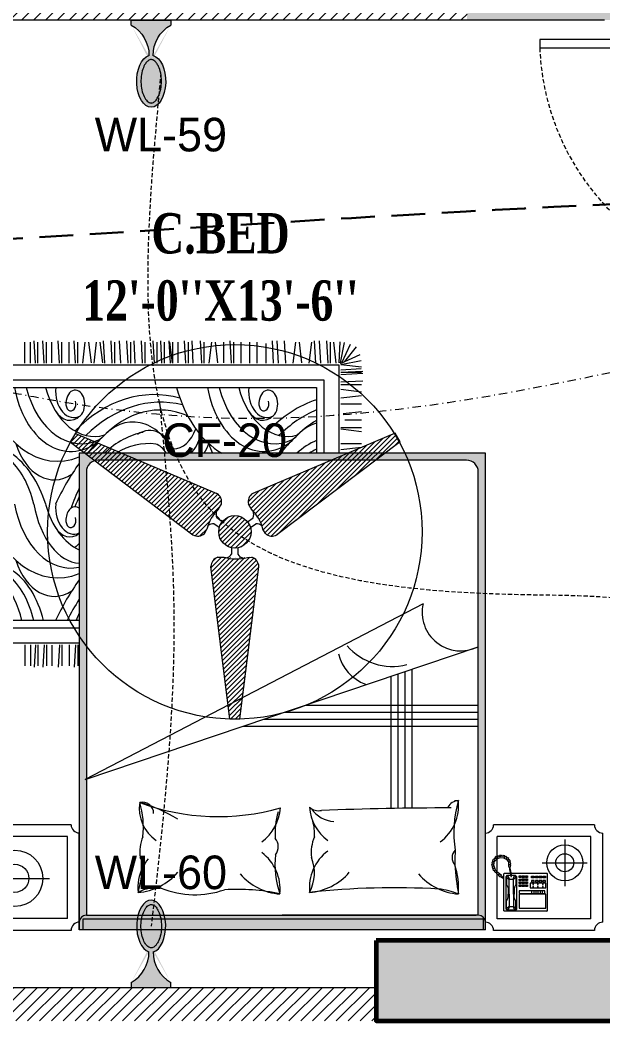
# Model space of a CAD drawing. Header units: inches. Extents: x 109699 to 44449955, y -10987 to 15824140.
# Drawn here: x 196104 to 196190.8, y -3669.4 to -3520.4 of the extents above; entities that cross this region are included whole.
import ezdxf

# ---------------------------------------------------------------- set-up
doc = ezdxf.new("R2010")
doc.units = ezdxf.units.IN
doc.header["$LTSCALE"] = 5
doc.header["$MEASUREMENT"] = 0
for name, pattern in [('DASHDOT', [1, 0.5, -0.25, 0, -0.25]), ('DASHED2', [0.375, 0.25, -0.125]), ('HIDDEN', [0.375, 0.25, -0.125])]:
    doc.linetypes.add(name, pattern=pattern)
doc.layers.get('0').update_dxf_attribs({"color": 123})
for name, color, linetype, lineweight in [('@NORMAL', 7, 'Continuous', 5), ('AC In', 244, 'DASHED2', 30), ('cloumn', 253, 'Continuous', 60), ('door', 8, 'Continuous', 9), ('E-CF-Ceiling-Fan', 30, 'Continuous', 13), ('E-Con-Point', 5, 'DASHED2', 13), ('E-WL-Wall-Light', 232, 'Continuous', 15), ('ha', 252, 'Continuous', 5), ('SB', 1, 'DASHDOT', 20), ('WALL-1', 8, 'Continuous', 9)]:
    doc.layers.add(name, color=color, linetype=linetype, lineweight=lineweight)
doc.layers.add('FURNITUR', color=7, linetype='Continuous', lineweight=5, true_color=0xe8e8e8)
doc.layers.add('T', color=8, linetype='Continuous')
doc.styles.get("Standard").update_dxf_attribs({"font": 'times.ttf'})
doc.styles.add('style2', font='ARIALN.TTF', dxfattribs={"width": 0.75, "height": 3})

# ---------------------------------------------------------------- blocks, each defined once
blk = doc.blocks.new('Door-40')
at = {"layer": 'door', "ltscale": 0.5}
for p, q in [((0, 40), (5, 40)), ((0, 40), (0, 37.75)), ((5, 40), (5, 38.25)), ((0, 37.75), (3.75, 37.75)), ((3.75, 38.25), (3.75, 37.75)), ((3.75, 38.25), (5, 38.25)), ((0, 0), (0, 2.25)), ((0, 2.25), (3.75, 2.25)), ((3.75, 1.75), (3.75, 2.25)), ((3.75, 1.75), (5, 1.75)), ((4.01, 1.76), (4.01, 1.75)), ((5.01, 1.76), (4.01, 1.76)), ((5, 1.75), (5.01, 1.75)), ((5, 0), (5, 1.75)), ((5.14, 2.91), (5.15, 2.91)), ((5.14, 1.89), (5.14, 2.91)), ((5.15, 1.9), (5.15, 1.88)), ((0, 0), (5, 0)), ((0, 0), (5, 0))]:
    blk.add_line(p, q, dxfattribs=at)
blk.add_lwpolyline([(41.62, 3.15), (5.15, 3.15), (5.15, 1.9), (41.62, 1.9)], close=True, dxfattribs=at)
blk.add_circle((5.14, 1.76), 0.125, dxfattribs=at)
at = {"layer": 'door', "linetype": 'HIDDEN', "ltscale": 0.5}
blk.add_arc((5.16, 1.76), 36.5, 2.1827, 90.2452, dxfattribs=at)
blk = doc.blocks.new('coloumn-01')
at = {"layer": 'ha'}
h = blk.add_hatch(dxfattribs=at)
h.set_pattern_fill('AR-CONC', color=256, scale=0.5)
h.set_pattern_definition([(50, (0, 0), (3.586300913, -0.313760675), [0.375, -4.125]), (355, (0, 0), (-0.693756668, 3.7609606685), [0.3, -3.3]), (100.45144446, (0.299, -0.026), (2.8925442336, 3.447199955), [0.31870096, -3.50571056]), (46.1842, (0, 1), (5.336206653, -0.827596404), [0.5625, -6.1875]), (96.6356355, (0.4447, 0.931), (4.673309728, 4.870593004), [0.47805171, -5.2585688]), (351.184164, (0, 1), (4.673309725, 4.870593001), [0.45, -4.950000005]), (21, (0.5, 0.75), (2.9845352606, -2.0130944533), [0.375, -4.125]), (326, (0.5, 0.75), (1.2165766596, 3.625750225), [0.3, -3.3]), (71.45144474, (0.7487, 0.5822), (4.2011118836, 1.612655764), [0.31870095, -3.50571056]), (37.5, (0, 0), (0.0607992766, 1.66446926916), [0, -3.26, 0, -3.35, 0, -3.3125]), (7.5, (0, 0), (1.3153476872, 1.9720585594), [0, -1.91, 0, -3.185, 0, -1.2625]), (327.5, (-1.115, 0), (2.66911218086, -0.1127743587), [0, -1.25, 0, -3.9, 0, -5.175]), (317.5, (-1.615, 0), (2.9159308467, 0.5005249117), [0, -1.625, 0, -2.59, 0, -3.675])])
h.paths.add_polyline_path([(32128.45, -2546319.05), (32092.45, -2546319.05), (32092.45, -2546331.05), (32128.45, -2546331.05)])
h.paths.add_polyline_path([(32128.45, -2546617.13), (32098.45, -2546617.13), (32098.45, -2546629.13), (32128.45, -2546629.13)])
h.paths.add_polyline_path([(31978.52, -2546605.13), (31966.52, -2546605.13), (31966.52, -2546635.13), (31978.52, -2546635.13)])
h.paths.add_polyline_path([(31821.2, -2546605.13), (31809.2, -2546605.13), (31809.2, -2546635.13), (31821.2, -2546635.13)])
h.paths.add_polyline_path([(31689.2, -2546611.13), (31677.2, -2546611.13), (31677.2, -2546635.13), (31689.2, -2546635.13)])
h.paths.add_polyline_path([(31417.2, -2546611.13), (31405.2, -2546611.13), (31405.2, -2546635.13), (31417.2, -2546635.13)])
h.paths.add_polyline_path([(31435.2, -2546415.35), (31405.2, -2546415.35), (31405.2, -2546427.35), (31435.2, -2546427.35)])
h.paths.add_polyline_path([(31633.75, -2546415.35), (31603.75, -2546415.35), (31603.75, -2546427.35), (31633.75, -2546427.35)])
h.paths.add_polyline_path([(31821.2, -2546319.05), (31809.2, -2546319.05), (31809.2, -2546349.05), (31821.2, -2546349.05)])
h.paths.add_polyline_path([(31996.52, -2546319.05), (31966.52, -2546319.05), (31966.52, -2546331.05), (31996.52, -2546331.05)])
h.paths.add_polyline_path([(31581.75, -2546291.05), (31541.75, -2546291.05), (31541.75, -2546301.05), (31581.75, -2546301.05)])
h.paths.add_polyline_path([(31485.75, -2546261.05), (31475.75, -2546261.05), (31475.75, -2546301.05), (31485.75, -2546301.05)])
h.paths.add_polyline_path([(31581.75, -2546206.05), (31521.75, -2546206.05), (31521.75, -2546216.05), (31581.75, -2546216.05)])
h.paths.add_polyline_path([(31435.2, -2546206.05), (31405.2, -2546206.05), (31405.2, -2546218.05), (31435.2, -2546218.05)])
h.paths.add_polyline_path([(31435.2, -2546094.05), (31405.2, -2546094.05), (31405.2, -2546106.05), (31435.2, -2546106.05)])
h.paths.add_polyline_path([(31583.75, -2546094.05), (31547.75, -2546094.05), (31547.75, -2546106.05), (31583.75, -2546106.05)])
h.paths.add_polyline_path([(31775.41, -2546094.05), (31763.41, -2546094.05), (31763.41, -2546124.05), (31775.41, -2546124.05)])
h.paths.add_polyline_path([(32059.8, -2546094.05), (32047.8, -2546094.05), (32047.8, -2546124.05), (32059.8, -2546124.05)])
h.paths.add_polyline_path([(32058.07, -2545913.63), (32028.07, -2545913.63), (32028.07, -2545925.63), (32058.07, -2545925.63)])
h.paths.add_polyline_path([(32048.07, -2545722.71), (32036.07, -2545722.71), (32036.07, -2545746.71), (32048.07, -2545746.71)])
h.paths.add_polyline_path([(31799.41, -2545913.63), (31763.41, -2545913.63), (31763.41, -2545925.63), (31799.41, -2545925.63)])
h.paths.add_polyline_path([(31591.54, -2545945.05), (31561.31, -2545945.05), (31561.31, -2545957.05), (31591.54, -2545957.05)])
h.paths.add_polyline_path([(31435.2, -2545945.05), (31405.2, -2545945.05), (31405.2, -2545957.05), (31435.2, -2545957.05)])
h.paths.add_polyline_path([(31429.2, -2545715.38), (31405.2, -2545715.38), (31405.2, -2545727.38), (31429.2, -2545727.38)])
h.paths.add_polyline_path([(31605.54, -2545715.38), (31581.54, -2545715.38), (31581.54, -2545727.38), (31605.54, -2545727.38)])
h.paths.add_polyline_path([(31775.41, -2545711.61), (31763.41, -2545711.61), (31763.41, -2545735.61), (31775.41, -2545735.61)])
at = {"layer": 'cloumn', "elevation": -16.69}
blk.add_lwpolyline([(31547.75, -2546094.05), (31547.75, -2546106.05), (31583.75, -2546106.05), (31583.75, -2546094.05)], close=True, dxfattribs=at)
blk = doc.blocks.new('vfdcx')
at = {"layer": 'FURNITUR', "lineweight": 0}
for points in [[(104135, -19120.3), (104970, -19120.3, 0.414214), (105000, -19090.3), (105000, -19090.3), (105000, -19058.5), (104983.9, -19058.5), (104983.9, -19105.3), (103280, -19105.3), (103280, -19058.5), (103270, -19058.5), (103270, -19090.3, 0.414215), (103300, -19120.3), (103300, -19120.3)], [(103280, -19058.5), (103280, -19105.3), (104983.9, -19105.3), (104983.9, -19058.5)]]:
    blk.add_hatch(color=256, dxfattribs=at).paths.add_polyline_path(points)
at = {"layer": 'FURNITUR'}
blk.add_hatch(color=256, dxfattribs=at).paths.add_polyline_path([(103350, -21058.5, -0.414214), (103300, -21008.5), (103300, -19120.3, -0.414214), (103270, -19090.3), (103270, -19470.3), (103270, -21088.5), (105000, -21088.5), (105000, -19470.9, 0.000054), (105000, -19470.9), (105000, -19090.9, -0.407651), (104970, -19120.3), (104970, -19700.2), (104974.8, -19698.6), (104970, -19701.1), (104970, -21008.5, -0.414214), (104920, -21058.5)])
for p, q in [((102805, -19055.3), (103235, -19055.3)), ((103270, -19058.5), (103270, -21088.5)), ((103280, -19105.3), (103280, -19058.5)), ((104983.9, -19058.5), (105000, -19058.5)), ((104983.9, -19058.5), (104983.9, -19105.3)), ((105000, -19058.5), (105000, -19090.3)), ((105000, -21088.5), (105000, -19058.5)), ((105035, -19055.9), (105465, -19055.9)), ((102770, -19090.3), (102770, -19470.3)), ((103270, -19090.3), (103270, -19470.3)), ((105000, -19090.9), (105000, -19470.9)), ((102820, -19105.3), (103220, -19105.3)), ((102820, -19105.3), (102820, -19455.3)), ((103007.7, -19137.3), (103005.4, -19139.6)), ((103005.4, -19139.6), (103005.4, -19297.3)), ((103007.7, -19137.3), (103188.3, -19137.3)), ((103136.9, -19146.5), (103141.5, -19140.8)), ((103141.5, -19144.2), (103140.3, -19148.8)), ((103141.5, -19140.8), (103175.8, -19140.8)), ((103146, -19141.9), (103141.5, -19144.2)), ((103146, -19141.9), (103173.5, -19141.9)), ((103151.8, -19156.8), (103146, -19141.9)), ((103167.8, -19156.8), (103173.5, -19141.9)), ((103173.5, -19141.9), (103178, -19144.2)), ((103175.8, -19140.8), (103181.5, -19146.5)), ((103178, -19144.2), (103179.2, -19148.8)), ((103188.3, -19137.3), (103190.6, -19139.6)), ((103190.6, -19139.6), (103190.6, -19297.3)), ((103220, -19105.3), (103220, -19455.3)), ((103300, -19120.3), (103300, -21008.5)), ((104970, -19120.3), (104135, -19120.3)), ((104970, -21008.5), (104970, -19120.3)), ((105050, -19105.9), (105450, -19105.9)), ((105050, -19105.9), (105050, -19455.9)), ((103012.3, -19149.9), (103012.3, -19210.5)), ((103126.6, -19149.9), (103012.3, -19149.9)), ((103126.6, -19210.5), (103126.6, -19149.9)), ((103136.9, -19284.8), (103136.9, -19146.5)), ((103140.3, -19148.8), (103140.3, -19179.6)), ((103140.3, -19148.8), (103150.6, -19159)), ((103140.3, -19179.6), (103142.6, -19185.3)), ((103142.6, -19185.3), (103146, -19191)), ((103150.6, -19159), (103151.8, -19156.8)), ((103150.6, -19210.5), (103150.6, -19159)), ((103167.8, -19156.8), (103151.8, -19156.8)), ((103168.9, -19159), (103167.8, -19156.8)), ((103179.2, -19148.8), (103168.9, -19159)), ((103168.9, -19210.5), (103168.9, -19159)), ((103176.9, -19185.3), (103173.5, -19191)), ((103179.2, -19179.6), (103176.9, -19185.3)), ((103179.2, -19148.8), (103179.2, -19179.6)), ((103181.5, -19146.5), (103181.5, -19283.6)), ((103012.3, -19210.5), (103126.6, -19210.5)), ((103016.9, -19212.8), (103016.9, -19224.2)), ((103126.6, -19212.8), (103016.9, -19212.8)), ((103016.9, -19224.2), (103126.6, -19224.2)), ((103026, -19212.8), (103026, -19224.2)), ((103035.2, -19212.8), (103035.2, -19224.2)), ((103044.3, -19212.8), (103044.3, -19224.2)), ((103053.5, -19212.8), (103053.5, -19224.2)), ((103062.6, -19212.8), (103062.6, -19224.2)), ((103071.7, -19212.8), (103071.7, -19224.2)), ((103126.6, -19224.2), (103126.6, -19212.8)), ((103146, -19191), (103147.2, -19199.1)), ((103147.2, -19199.1), (103147.2, -19210.5)), ((103147.2, -19232.2), (103147.2, -19210.5)), ((103150.6, -19210.5), (103150.6, -19272.2)), ((103168.9, -19210.5), (103168.9, -19272.2)), ((103173.5, -19191), (103172.3, -19199.1)), ((103172.3, -19199.1), (103172.3, -19210.5)), ((103172.3, -19232.2), (103172.3, -19210.5)), ((102931.5, -19442.7), (102931.5, -19244.6)), ((103012.3, -19236.8), (103012.3, -19257.3)), ((103079.7, -19236.8), (103012.3, -19236.8)), ((103012.3, -19257.3), (103079.7, -19257.3)), ((103013.4, -19263.1), (103013.4, -19267.6)), ((103024.9, -19263.1), (103013.4, -19263.1)), ((103013.4, -19267.6), (103024.9, -19267.6)), ((103023.7, -19239.1), (103023.7, -19242.5)), ((103027.2, -19239.1), (103023.7, -19239.1)), ((103023.7, -19242.5), (103027.2, -19242.5)), ((103023.7, -19251.6), (103023.7, -19255.1)), ((103027.2, -19251.6), (103023.7, -19251.6)), ((103023.7, -19255.1), (103027.2, -19255.1)), ((103024.9, -19267.6), (103024.9, -19263.1)), ((103027.2, -19242.5), (103027.2, -19239.1)), ((103027.2, -19255.1), (103027.2, -19251.6)), ((103029.5, -19263.1), (103029.5, -19267.6)), ((103040.9, -19263.1), (103029.5, -19263.1)), ((103029.5, -19267.6), (103040.9, -19267.6)), ((103040.9, -19267.6), (103040.9, -19263.1)), ((103047.7, -19239.1), (103044.3, -19239.1)), ((103044.3, -19239.1), (103044.3, -19242.5)), ((103044.3, -19242.5), (103047.7, -19242.5)), ((103047.7, -19251.6), (103044.3, -19251.6)), ((103044.3, -19251.6), (103044.3, -19255.1)), ((103044.3, -19255.1), (103047.7, -19255.1)), ((103045.5, -19263.1), (103045.5, -19267.6)), ((103056.9, -19263.1), (103045.5, -19263.1)), ((103045.5, -19267.6), (103056.9, -19267.6)), ((103047.7, -19242.5), (103047.7, -19239.1)), ((103047.7, -19255.1), (103047.7, -19251.6)), ((103056.9, -19267.6), (103056.9, -19263.1)), ((103072.9, -19263.1), (103061.5, -19263.1)), ((103061.5, -19263.1), (103061.5, -19267.6)), ((103061.5, -19267.6), (103072.9, -19267.6)), ((103068.3, -19239.1), (103064.9, -19239.1)), ((103064.9, -19239.1), (103064.9, -19242.5)), ((103064.9, -19242.5), (103068.3, -19242.5)), ((103068.3, -19251.6), (103064.9, -19251.6)), ((103064.9, -19251.6), (103064.9, -19255.1)), ((103064.9, -19255.1), (103068.3, -19255.1)), ((103068.3, -19242.5), (103068.3, -19239.1)), ((103068.3, -19255.1), (103068.3, -19251.6)), ((103072.9, -19267.6), (103072.9, -19263.1)), ((103079.7, -19257.3), (103079.7, -19236.8)), ((103090, -19249.3), (103090, -19242.5)), ((103090, -19242.5), (103099.2, -19242.5)), ((103099.2, -19249.3), (103090, -19249.3)), ((103090, -19261.9), (103090, -19255.1)), ((103090, -19255.1), (103099.2, -19255.1)), ((103099.2, -19261.9), (103090, -19261.9)), ((103090, -19275.6), (103090, -19268.8)), ((103090, -19268.8), (103099.2, -19268.8)), ((103099.2, -19242.5), (103099.2, -19249.3)), ((103099.2, -19255.1), (103099.2, -19261.9)), ((103099.2, -19268.8), (103099.2, -19275.6)), ((103103.7, -19242.5), (103112.9, -19242.5)), ((103103.7, -19249.3), (103103.7, -19242.5)), ((103112.9, -19249.3), (103103.7, -19249.3)), ((103103.7, -19261.9), (103103.7, -19255.1)), ((103103.7, -19255.1), (103112.9, -19255.1)), ((103112.9, -19261.9), (103103.7, -19261.9)), ((103103.7, -19268.8), (103112.9, -19268.8)), ((103103.7, -19275.6), (103103.7, -19268.8)), ((103112.9, -19242.5), (103112.9, -19249.3)), ((103112.9, -19255.1), (103112.9, -19261.9)), ((103112.9, -19268.8), (103112.9, -19275.6)), ((103117.5, -19249.3), (103117.5, -19242.5)), ((103117.5, -19242.5), (103126.6, -19242.5)), ((103126.6, -19249.3), (103117.5, -19249.3)), ((103117.5, -19261.9), (103117.5, -19255.1)), ((103117.5, -19255.1), (103126.6, -19255.1)), ((103126.6, -19261.9), (103117.5, -19261.9)), ((103117.5, -19267.6), (103126.6, -19267.6)), ((103117.5, -19274.5), (103117.5, -19267.6)), ((103126.6, -19242.5), (103126.6, -19249.3)), ((103126.6, -19255.1), (103126.6, -19261.9)), ((103126.6, -19267.6), (103126.6, -19274.5)), ((103140.3, -19251.6), (103142.6, -19245.9)), ((103140.3, -19282.5), (103140.3, -19251.6)), ((103140.3, -19282.5), (103150.6, -19272.2)), ((103142.6, -19245.9), (103146, -19240.2)), ((103146, -19240.2), (103147.2, -19232.2)), ((103150.6, -19272.2), (103151.8, -19274.5)), ((103168.9, -19272.2), (103167.8, -19274.5)), ((103179.2, -19282.5), (103168.9, -19272.2)), ((103173.5, -19240.2), (103172.3, -19232.2)), ((103176.9, -19245.9), (103173.5, -19240.2)), ((103179.2, -19251.6), (103176.9, -19245.9)), ((103179.2, -19282.5), (103179.2, -19251.6)), ((103005.4, -19297.3), (103007.7, -19299.6)), ((103159.7, -19299.6), (103007.7, -19299.6)), ((103013.4, -19280.2), (103024.9, -19280.2)), ((103013.4, -19287.1), (103013.4, -19280.2)), ((103024.9, -19287.1), (103013.4, -19287.1)), ((103024.9, -19280.2), (103024.9, -19287.1)), ((103029.5, -19287.1), (103029.5, -19280.2)), ((103029.5, -19280.2), (103040.9, -19280.2)), ((103040.9, -19287.1), (103029.5, -19287.1)), ((103040.9, -19280.2), (103040.9, -19287.1)), ((103045.5, -19280.2), (103056.9, -19280.2)), ((103045.5, -19287.1), (103045.5, -19280.2)), ((103056.9, -19287.1), (103045.5, -19287.1)), ((103056.9, -19280.2), (103056.9, -19287.1)), ((103061.5, -19287.1), (103061.5, -19280.2)), ((103061.5, -19280.2), (103072.9, -19280.2)), ((103072.9, -19287.1), (103061.5, -19287.1)), ((103072.9, -19280.2), (103072.9, -19287.1)), ((103099.2, -19275.6), (103090, -19275.6)), ((103090, -19288.2), (103090, -19281.3)), ((103090, -19281.3), (103099.2, -19281.3)), ((103099.2, -19288.2), (103090, -19288.2)), ((103099.2, -19281.3), (103099.2, -19288.2)), ((103112.9, -19275.6), (103103.7, -19275.6)), ((103103.7, -19288.2), (103103.7, -19281.3)), ((103103.7, -19281.3), (103112.9, -19281.3)), ((103112.9, -19288.2), (103103.7, -19288.2)), ((103112.9, -19281.3), (103112.9, -19288.2)), ((103126.6, -19274.5), (103117.5, -19274.5)), ((103117.5, -19281.3), (103126.6, -19281.3)), ((103117.5, -19288.2), (103117.5, -19281.3)), ((103126.6, -19288.2), (103117.5, -19288.2)), ((103126.6, -19281.3), (103126.6, -19288.2)), ((103142.6, -19290.5), (103136.9, -19284.8)), ((103141.5, -19287.1), (103140.3, -19282.5)), ((103146, -19289.3), (103141.5, -19287.1)), ((103158.7, -19290.5), (103142.6, -19290.5)), ((103151.8, -19274.5), (103146, -19289.3)), ((103146, -19289.3), (103158.7, -19289.3)), ((103167.8, -19274.5), (103151.8, -19274.5)), ((103162, -19285.9), (103158.6, -19285.9)), ((103158.6, -19285.9), (103158.8, -19295.8)), ((103158.8, -19295.8), (103161.5, -19307.3)), ((103161.5, -19307.3), (103164.3, -19318.2)), ((103162.7, -19295.1), (103162, -19285.9)), ((103162.3, -19289.3), (103173.5, -19289.3)), ((103175.8, -19290.5), (103162.4, -19290.5)), ((103164.3, -19302.5), (103162.7, -19295.1)), ((103188.3, -19299.6), (103163.7, -19299.6)), ((103167.1, -19313.4), (103164.3, -19302.5)), ((103167.8, -19318.9), (103167.1, -19313.4)), ((103167.8, -19274.5), (103173.5, -19289.3)), ((103173.5, -19289.3), (103178, -19287.1)), ((103181.5, -19283.6), (103175.8, -19290.5)), ((103178, -19287.1), (103179.2, -19282.5)), ((103190.6, -19297.3), (103188.3, -19299.6)), ((103197.5, -19279.3), (103190.6, -19276.8)), ((103190.6, -19281.3), (103195.7, -19282.8)), ((103195.7, -19282.8), (103200.3, -19286.4)), ((103200.7, -19282.5), (103197.5, -19279.3)), ((103200.3, -19286.4), (103201.5, -19288)), ((103203.1, -19284.8), (103200.7, -19282.5)), ((103201.5, -19288), (103203.9, -19287.8)), ((103203.9, -19287.8), (103201.5, -19290.2)), ((103201.5, -19290.2), (103210.8, -19298.5)), ((103207.3, -19283.2), (103203.1, -19284.8)), ((103209.4, -19285.2), (103207.3, -19283.2)), ((103207.7, -19288.6), (103209.4, -19285.2)), ((103210.6, -19286.4), (103207.7, -19288.6)), ((103213.6, -19289.6), (103210.6, -19286.4)), ((103210.8, -19298.5), (103225.9, -19311.4)), ((103211.2, -19296.2), (103213.6, -19289.6)), ((103217.4, -19293), (103211.2, -19296.2)), ((103222.6, -19298.1), (103217.4, -19293)), ((103221.4, -19305.3), (103222.6, -19298.1)), ((103226.7, -19302.1), (103221.4, -19305.3)), ((103226.1, -19311.7), (103233.7, -19333.5)), ((103231.1, -19306.7), (103226.7, -19302.1)), ((103229.3, -19311.8), (103231.1, -19306.7)), ((103236.3, -19311.1), (103229.3, -19311.7)), ((103238.3, -19318), (103236.3, -19311.1)), ((105426.5, -19277.4), (105126.4, -19277.4)), ((103028.3, -19343.9), (102836.2, -19343.9)), ((103162.2, -19328.2), (103161.8, -19333.7)), ((103161.8, -19333.7), (103168.5, -19334.9)), ((103168.5, -19334.9), (103162, -19338.8)), ((103162, -19338.8), (103162.5, -19345.1)), ((103164.8, -19325.6), (103162.2, -19328.2)), ((103162.5, -19345.1), (103169.9, -19345.8)), ((103169.9, -19345.8), (103163.4, -19350.9)), ((103163.4, -19350.9), (103166.4, -19356.2)), ((103164.3, -19318.2), (103164.1, -19324.2)), ((103164.1, -19324.2), (103164.8, -19325.6)), ((103166.4, -19356.2), (103173.3, -19354.8)), ((103167.6, -19324.9), (103167.8, -19318.9)), ((103171.7, -19327.9), (103167.6, -19324.9)), ((103173.3, -19354.8), (103170.1, -19361.3)), ((103170.8, -19333.3), (103171.7, -19327.9)), ((103172, -19347.9), (103170.8, -19333.3)), ((103180.7, -19359), (103172, -19347.9)), ((103230.5, -19350.9), (103220.3, -19360.8)), ((103233.7, -19333.5), (103230.5, -19350.9)), ((103230.9, -19354.8), (103237.6, -19356.9)), ((103234.2, -19361), (103230.9, -19354.8)), ((103231.6, -19320.5), (103238.3, -19318)), ((103239, -19320.3), (103231.6, -19320.5)), ((103239.5, -19352.3), (103233.9, -19346)), ((103233.9, -19346), (103241.1, -19346.2)), ((103235.8, -19330.3), (103240.7, -19325.6)), ((103242, -19330.3), (103235.8, -19330.3)), ((103236, -19338.1), (103243.2, -19336)), ((103242, -19341.6), (103236, -19338.1)), ((103237.6, -19356.9), (103239.5, -19352.3)), ((103240.7, -19325.6), (103239, -19320.3)), ((103241.1, -19346.2), (103242, -19341.6)), ((103243.2, -19336), (103242, -19330.3)), ((103170.1, -19361.3), (103173.6, -19365.4)), ((103173.6, -19365.4), (103178.9, -19361.5)), ((103178.9, -19361.5), (103178, -19367.8)), ((103178, -19367.8), (103182.4, -19370.5)), ((103193, -19365.4), (103180.7, -19359)), ((103182.4, -19370.5), (103187.9, -19365.9)), ((103187.9, -19365.9), (103187.2, -19373.5)), ((103187.2, -19373.5), (103192.1, -19374.9)), ((103192.1, -19374.9), (103195.1, -19368.7)), ((103206.9, -19366.6), (103193, -19365.4)), ((103195.1, -19368.7), (103197.9, -19374.9)), ((103197.9, -19374.9), (103201.8, -19375.4)), ((103201.8, -19375.4), (103203.4, -19368.7)), ((103203.4, -19368.7), (103206, -19376.1)), ((103206, -19376.1), (103210.4, -19374.9)), ((103220.3, -19360.8), (103206.9, -19366.6)), ((103210.4, -19374.9), (103210.6, -19368.7)), ((103210.6, -19368.7), (103215.9, -19373.3)), ((103215.9, -19373.3), (103219.6, -19371.5)), ((103219.6, -19371.5), (103218.9, -19364.5)), ((103218.9, -19364.5), (103223.8, -19370.5)), ((103223.8, -19370.5), (103227.5, -19367.3)), ((103227.5, -19367.3), (103224.7, -19361)), ((103224.7, -19361), (103231.2, -19363.8)), ((103231.2, -19363.8), (103234.2, -19361)), ((102820, -19455.3), (103220, -19455.3)), ((105050, -19455.9), (105450, -19455.9)), ((102805, -19505.3), (103235, -19505.3)), ((105035, -19505.9), (105465, -19505.9)), ((103581.4, -19576.2), (103581.4, -20168.9)), ((103611.4, -19575.8), (103611.4, -20158.8)), ((103641.4, -19575.3), (103641.4, -20148.6)), ((103671.4, -19574.8), (103671.4, -20138.5)), ((104974.8, -19698.6), (103301.2, -20263.5)), ((103535.5, -20447.3), (104974.8, -19698.6)), ((104303.5, -19925.2), (103300, -19925.2)), ((104214.6, -19955.2), (103300, -19955.2)), ((104125.7, -19985.2), (103300, -19985.2)), ((104036.9, -20015.2), (103300, -20015.2)), ((105006.4, -20271.4), (105006.4, -20182.5)), ((105016.8, -20271.4), (105022.1, -20177.3)), ((105043, -20271.4), (105043, -20182.5)), ((105074.5, -20271.4), (105074.5, -20182.5)), ((105084.9, -20271.4), (105090.2, -20177.3)), ((105117.3, -20270.6), (105117.3, -20182.6)), ((105139.8, -20271.4), (105139.8, -20182.5)), ((105150.3, -20271.4), (105155.6, -20177.3)), ((105176.5, -20271.4), (105176.5, -20182.5)), ((105187, -20271.4), (105192.2, -20177.3)), ((105208, -20271.4), (105208, -20182.5)), ((105231.6, -20271.4), (105231.6, -20182.5)), ((105000, -20279.1), (105503.8, -20279.1)), ((105000, -20343.1), (105439.8, -20343.1)), ((105000, -20375.1), (105407.8, -20375.1)), ((103350, -21058.5), (104920, -21058.5)), ((103270, -21088.5), (105000, -21088.5)), ((103886.3, -21103.9), (103797.5, -21114.4)), ((103894, -21464.6), (103894, -21088.5)), ((103958, -21400.6), (103958, -21088.5)), ((103990, -21368.6), (103990, -21088.5)), ((103886.3, -21129.8), (103797.6, -21129.8)), ((103886.3, -21191.8), (103797.5, -21181.3)), ((103886.3, -21198), (103797.6, -21198)), ((103868.4, -21230.7), (103797.6, -21230.7)), ((103875.4, -21257.1), (103797.5, -21266.4)), ((103885.6, -21298.8), (103797.6, -21298.8)), ((103885.6, -21324), (103797.5, -21334.5)), ((103886.3, -21360.7), (103797.5, -21350.2)), ((103886.3, -21392.1), (103792.2, -21397.4)), ((103886.3, -21381.7), (103797.5, -21381.7)), ((105439.8, -21400.6), (103958, -21400.6)), ((105407.8, -21368.6), (103990, -21368.6)), ((103886.3, -21423.6), (103792.2, -21428.8)), ((103886.3, -21433), (103792.2, -21438.2)), ((103886.3, -21434.1), (103797.5, -21434.1)), ((103886.3, -21434.1), (103797.5, -21434.1)), ((103886.3, -21443.5), (103798.6, -21449.6)), ((103886.3, -21466.4), (103797.5, -21455.9)), ((103886.3, -21465.6), (103799.1, -21483.1)), ((103886.6, -21470), (103804, -21508.8)), ((103868.6, -21478.4), (103818.6, -21540.9)), ((103881.4, -21473), (103844.8, -21553)), ((103886.9, -21473), (103870.5, -21559.4)), ((103892.6, -21473.9), (103889.2, -21563.3)), ((105503.8, -21464.6), (103894, -21464.6)), ((103905.6, -21472.3), (103916.1, -21561.1)), ((103929.7, -21472.3), (103929.7, -21561.1)), ((103939.7, -21472.3), (103945, -21566.4)), ((103971.2, -21472.3), (103976.4, -21566.4)), ((103992.1, -21472.3), (103997.4, -21566.4)), ((104020.3, -21472.3), (104009.8, -21561.1)), ((104051.7, -21473), (104062.2, -21561.1)), ((104088.4, -21472.3), (104077.9, -21561.1)), ((104119.8, -21472.3), (104125.1, -21566.4)), ((104151.3, -21472.3), (104156.5, -21566.4)), ((104172.2, -21472.3), (104177.5, -21566.4)), ((104203.6, -21472.3), (104203.6, -21555.9)), ((104242, -21472.3), (104242, -21561.1)), ((104273.4, -21472.3), (104273.4, -21561.1)), ((104310.1, -21472.3), (104310.1, -21561.1)), ((104341.5, -21472.3), (104341.5, -21561.1)), ((104352, -21472.3), (104357.3, -21566.4)), ((104384.4, -21473), (104384.4, -21561)), ((104409.7, -21473), (104420.1, -21561.1)), ((104446.3, -21472.3), (104435.9, -21561.1)), ((104467.3, -21472.3), (104467.3, -21561.1)), ((104477.8, -21472.3), (104483, -21566.4)), ((104514.4, -21472.3), (104519.7, -21566.4)), ((104535.4, -21472.3), (104535.4, -21561.1)), ((104545.9, -21472.3), (104551.1, -21566.4)), ((104578.2, -21473), (104578.2, -21561)), ((104600.8, -21472.3), (104600.8, -21561.1)), ((104603.5, -21473), (104614, -21561.1)), ((104611.3, -21472.3), (104616.5, -21566.4)), ((104637.5, -21472.3), (104637.5, -21561.1)), ((104647.9, -21472.3), (104653.2, -21566.4)), ((104668.9, -21472.3), (104668.9, -21561.1)), ((104679.4, -21472.3), (104684.6, -21566.4)), ((104719.6, -21472.3), (104719.6, -21561.1)), ((104730.1, -21472.3), (104735.3, -21566.4)), ((104761.5, -21472.3), (104766.7, -21566.4)), ((104781.1, -21472.3), (104781.1, -21561.1)), ((104791.6, -21472.3), (104796.8, -21566.4)), ((104823, -21472.3), (104828.2, -21566.4)), ((104849.2, -21472.3), (104849.2, -21561.1)), ((104859.7, -21472.3), (104864.9, -21566.4)), ((104891.1, -21472.3), (104896.3, -21566.4)), ((104900.1, -21473), (104910.6, -21561.1)), ((104936.8, -21472.3), (104926.3, -21561.1)), ((104948.7, -21473), (104959.2, -21561.1)), ((104985.4, -21472.3), (104974.9, -21561.1)), ((105006.4, -21472.3), (105006.4, -21561.1)), ((105016.8, -21472.3), (105022.1, -21566.4)), ((105043, -21472.3), (105043, -21561.1)), ((105074.5, -21472.3), (105074.5, -21561.1)), ((105084.9, -21472.3), (105090.2, -21566.4)), ((105117.3, -21473), (105117.3, -21561)), ((105139.8, -21472.3), (105139.8, -21561.1)), ((105150.3, -21472.3), (105155.6, -21566.4)), ((105176.5, -21472.3), (105176.5, -21561.1)), ((105187, -21472.3), (105192.2, -21566.4)), ((105208, -21472.3), (105208, -21561.1)), ((105231.6, -21472.3), (105231.6, -21561.1))]:
    blk.add_line(p, q, dxfattribs=at)
at = {"layer": 'FURNITUR', "lineweight": 0}
for p, q in [((103270, -19058.5), (105000, -19058.5)), ((103280, -19058.5), (104983.9, -19058.5)), ((104983.9, -19105.3), (103280, -19105.3)), ((103300, -19120.3), (104135, -19120.3)), ((104135, -19120.3), (103309.6, -19120.3))]:
    blk.add_line(p, q, dxfattribs=at)
at = {"layer": 'FURNITUR'}
for centre, radius in [((105275.2, -19277.4), 120), ((105275.2, -19277.4), 60), ((102931.5, -19343.9), 76.8), ((102931.5, -19343.9), 38.4)]:
    blk.add_circle(centre, radius, dxfattribs=at)
for centre, radius, start, end in [((102770, -19055.3), 35, 270, 0), ((103270, -19055.3), 35, 180, 270), ((105000, -19055.9), 35, 270, 0), ((103300, -19090.3), 30, 180, 270), ((104970, -19090.3), 30, 270, 0), ((103692.5, -19236.2), 308.5, 175.3048, 198.6942), ((101769.7, -19472.3), 1636.4, 4.8098, 9.1892), ((103497.8, -18938.6), 294.8, 247.5179, 264.267), ((103367.9, -19455.3), 245, 40.4189, 85.9871), ((103656.2, -15856.8), 3380.3, 266.8134, 276.1602), ((104036.1, -19462), 245, 94.0129, 139.5811), ((103825.7, -19237.5), 194.3, 306.5711, 5.89), ((104174.7, -19301.2), 176.7, 151.7736, 201.6983), ((104338.5, -19230.9), 194.3, 174.11, 233.4289), ((103788, -19335.3), 378.3, 353.4947, 19.1867), ((104326.9, -18374.3), 856.1, 257.7438, 273.6284), ((104128.1, -19455.3), 245, 40.4189, 85.9871), ((104507.3, -19595.5), 387.8, 68.2026, 108.9817), ((104766.8, -19462), 245, 94.0129, 139.5811), ((104674.1, -19080.8), 156.3, 261.5958, 298.9092), ((104556.4, -19237.5), 194.3, 333.7371, 5.89), ((105245.7, -19363.5), 517, 163.6046, 172.3273), ((103367.2, -19365), 44.6, 314.4736, 42.1713), ((101039.1, -19289.3), 2361.8, 357.3905, 358.8876), ((104556.4, -19237.5), 194.3, 320.9404, 333.7371), ((104774.6, -19335.1), 45.9, 165.3506, 223.2684), ((102908.6, -19471.9), 495.6, 344.0243, 8.7071), ((103843.8, -19388.6), 168.1, 337.017, 7.5368), ((104206.9, -19411.8), 54.7, 142.0833, 220.902), ((104574.5, -19388.6), 168.1, 337.017, 7.5368), ((103578.4, -19588.3), 194.3, 126.5711, 185.89), ((103825.7, -19595), 194.3, 4.3181, 53.4289), ((104345.8, -19594.9), 204, 127.1197, 175.09), ((104579.3, -19575.4), 165.1, 351.2621, 55.7572), ((102770, -19505.3), 35, 0, 90), ((103270, -19505.3), 35, 90, 180), ((104181.3, -19469.5), 183.4, 175.2233, 196.23), ((103836.3, -19468), 329.9, 343.7954, 3.5554), ((105101.6, -19494.5), 374.5, 173.8296, 196.4356), ((105000, -19505.9), 35, 0, 90), ((103908.6, -19641.6), 122.3, 33.628, 86.4744), ((103364.5, -2722.4), 16855.2, 270.17399, 272.05214), ((103980, -19625.9), 60.3, 49.0991, 101.3702), ((104407.5, -20503.5), 963.1, 69.6507, 105.9631), ((104914.7, -18986.9), 637.3, 238.3499, 254.3137), ((104731, -19554), 47.8, 179.7727, 283.8018), ((103381.6, -19551.4), 57, 273.4709, 328.5412), ((103367.9, -19363.9), 245, 274.0129, 278.3417), ((103714.5, -20279.2), 187.1, 14.1863, 69.1212), ((103667.3, -20433), 252.7, 40.629, 104.3712), ((103374.6, -20411.1), 164.9, 347.3109, 116.4454), ((103350, -21008.5), 50, 180, 270), ((104920, -21008.5), 50, 270, 0)]:
    blk.add_arc(centre, radius, start, end, dxfattribs=at)
for centre, major_axis, ratio, start_param, end_param in [((104633.6, -19940.1), (0, -753.1), 0.68, 0.797284, 0.954936), ((104704.2, -20100.4), (0, -532.2), 0.68, 7.239912, 7.311536), ((104545.1, -19826.7), (0, -984.2), 0.68, 0.74745, 0.979724), ((105385.4, -20258.3), (0, 361.4), 0.68, 1.900046, 2.742661), ((105426.6, -20258.3), (0, 361.4), 0.68, 1.900046, 2.614747), ((105477, -20258.3), (0, 361.4), 0.68, 1.900046, 2.479658), ((105106.4, -20744.8), (0, -266.4), 0.68, 2.006169, 3.565187), ((105091.1, -21059.4), (0, 502), 0.68, 5.095327, 6.553458), ((105035.9, -20963.2), (0, 364.1), 0.68, -1.3172, 0.145284), ((104990.5, -21002.2), (7.3, 381.9), 0.56205, -1.21172, -0.009991), ((104936.3, -20989.3), (0, -326.3), 0.68, 1.938944, 2.850232), ((104680.1, -19964.9), (0, -876.3), 0.68, 6.849801, 6.887077), ((105040.4, -20853.2), (0, -121.4), 0.68, 2.284368, 3.652258), ((105023.2, -20858.3), (0, 114.7), 0.68, 4.593909, 6.585576), ((105017.2, -20801.1), (0, -59.3), 0.68, 5.841311, 7.755362), ((105035.9, -20803.5), (0, -31.7), 0.68, 1.462497, 5.046281), ((104633.6, -20436.8), (-67.8, 743.9), 0.610498, 3.917146, 4.063997), ((104704.2, -20597.1), (0, -532.2), 0.68, 7.239912, 7.336618), ((104545.1, -20323.4), (0, -984.2), 0.68, 0.74745, 0.979724), ((105385.4, -20755), (-59.9, 373.5), 0.695517, 1.775813, 2.548612), ((105426.6, -20755), (0, 361.4), 0.68, 1.900046, 2.614747), ((105106.4, -21241.5), (0, -266.4), 0.68, 2.006169, 3.565187), ((105091.1, -21556.1), (0, 502), 0.68, 5.095327, 6.553458), ((103881.8, -20597.1), (0, -532.2), 0.68, 6.586764, 6.677612), ((103811.3, -20436.8), (-115.7, 724.1), 0.59432, 3.291697, 3.50733), ((103722.7, -20323.4), (0, -984.2), 0.68, 0.565948, 0.680366), ((104168.2, -21498.9), (0, -370.3), 0.68, 1.930561, 3.464283), ((104213.5, -21459.9), (0, 364.1), 0.68, -1.3172, 0.476403), ((104268.8, -21556.1), (0, 502), 0.68, 6.655152, 6.661293), ((104268.8, -21556.1), (0, 502), 0.68, 5.095327, 5.911219), ((104284.1, -21241.5), (0, -266.4), 0.68, 2.006169, 2.182797), ((104603.7, -21256.2), (0, -261.5), 0.68, 4.015924, 4.205018), ((104595.9, -21234.1), (0, -180.2), 0.68, 3.770744, 4.318474), ((104700.5, -21004.8), (0, -180.3), 0.68, 5.194792, 5.929328), ((104700.5, -21004.8), (0, -180.3), 0.68, 5.194792, 6.723255), ((104771.3, -20906.1), (0, -315.5), 0.68, 5.328638, 6.949396), ((104694.7, -21000.7), (0, -130.3), 0.68, 5.450951, 6.054641), ((104704.2, -20597.1), (0, -532.2), 0.68, 6.20013, 6.677612), ((104633.6, -20436.8), (-67.8, 743.9), 0.610498, 3.199135, 3.592282), ((104545.1, -20323.4), (0, -984.2), 0.68, 0.565948, 0.680366), ((104990.5, -21498.9), (0, -370.3), 0.68, 1.930561, 3.464283), ((105035.9, -21459.9), (0, 364.1), 0.68, -1.3172, 0.476403), ((105091.1, -21556.1), (0, 502), 0.68, 6.655152, 6.661293), ((104113.9, -21486), (0, -326.3), 0.68, 1.938944, 3.339184), ((104599.6, -21265.9), (0, -158.9), 0.68, 3.14258, 4.229533), ((104936.3, -21486), (0, -326.3), 0.68, 1.938944, 3.339184), ((103833.2, -20648.2), (0, -624), 0.68, 0.378672, 0.625379), ((103949, -20906.1), (0, -315.5), 0.68, 6.475719, 6.949396), ((103831, -20459.7), (0, 845.8), 0.68, 3.421828, 3.728616), ((103857.8, -20461.6), (0, -876.3), 0.68, 6.507006, 6.887077), ((104655.5, -20648.2), (0, -624), 0.68, -0.280078, 0.625379), ((104653.3, -20459.7), (0, 845.8), 0.68, 2.978727, 3.728616), ((104680.1, -20461.6), (0, -876.3), 0.68, 6.099302, 6.887077), ((104218, -21349.9), (0, -121.4), 0.68, 2.284368, 3.726131), ((104200.9, -21355), (0, 114.7), 0.68, 4.593909, 6.647252), ((105040.4, -21349.9), (0, -121.4), 0.68, 2.284368, 3.726131), ((105023.2, -21355), (0, 114.7), 0.68, 4.593909, 6.647252), ((104194.9, -21297.8), (0, -59.3), 0.68, 3.732151, 7.755362), ((104213.6, -21300.2), (0, -31.7), 0.68, 1.462497, 5.046281), ((105017.2, -21297.8), (0, -59.3), 0.68, 3.732151, 7.755362), ((105035.9, -21300.2), (0, -31.7), 0.68, 1.462497, 5.046281)]:
    blk.add_ellipse(centre, major_axis=major_axis, ratio=ratio, start_param=start_param, end_param=end_param, dxfattribs=at)
blk = doc.blocks.new('E-W-LIGHT')
at = {"linetype": 'ByBlock', "ltscale": 0.5}
h = blk.add_hatch(color=256, dxfattribs=at)
h.dxf.hatch_style = 1
h.set_gradient(color1=(255, 255, 255), color2=(255, 255, 0), name='CYLINDER')
edge = h.paths.add_edge_path()
edge.add_spline(control_points=[(-96.71, 1.24), (-96.9, 1.24), (-97.09, 1.2), (-97.5, 1.06), (-97.72, 0.95), (-98.19, 0.6), (-98.44, 0.37), (-98.93, -0.21), (-99.17, -0.56), (-99.79, -1.65), (-100.14, -2.5), (-100.67, -4.39), (-100.84, -5.43), (-101, -7.58), (-100.97, -8.68), (-100.73, -10.79), (-100.5, -11.8), (-99.9, -13.59), (-99.52, -14.37), (-98.8, -15.46), (-98.46, -15.84), (-97.82, -16.37), (-97.52, -16.54), (-97.03, -16.7), (-96.83, -16.72), (-96.43, -16.7), (-96.22, -16.66), (-95.76, -16.46), (-95.51, -16.3), (-94.98, -15.85), (-94.71, -15.55), (-94.19, -14.83), (-93.93, -14.4), (-93.32, -13.1), (-93.01, -12.13), (-92.58, -10.04), (-92.46, -8.91), (-92.46, -6.65), (-92.57, -5.51), (-92.99, -3.41), (-93.3, -2.44), (-93.99, -0.95), (-94.35, -0.39), (-95.08, 0.48), (-95.44, 0.79), (-96.02, 1.11), (-96.24, 1.18), (-96.54, 1.23), (-96.62, 1.24), (-96.71, 1.24)], knot_values=[0, 0, 0, 0, 0.194198, 0.194198, 0.388396, 0.388396, 0.582593, 0.582593, 0.776791, 0.776791, 1.110217, 1.110217, 1.443642, 1.443642, 1.777067, 1.777067, 2.110493, 2.110493, 2.443918, 2.443918, 2.701496, 2.701496, 2.959074, 2.959074, 3.169612, 3.169612, 3.38015, 3.38015, 3.590688, 3.590688, 3.801226, 3.801226, 4.011764, 4.011764, 4.36014, 4.36014, 4.708517, 4.708517, 5.056894, 5.056894, 5.405271, 5.405271, 5.69308, 5.69308, 5.980888, 5.980888, 6.192897, 6.192897, 6.283185, 6.283185, 6.283185, 6.283185], degree=3, periodic=0)
at = {"layer": 'E-WL-Wall-Light', "linetype": 'ByBlock', "ltscale": 0.5}
h = blk.add_hatch(color=256, dxfattribs=at)
h.dxf.hatch_style = 1
edge = h.paths.add_edge_path()
edge.add_ellipse((-96.71, -7.74), major_axis=(0, 10.72), ratio=0.5593, start_angle=187.7377, end_angle=531.0374)
edge.add_arc((-112, -18.47), 14.36, -60.536, 0.5737, ccw=False)
edge.add_line((-104.94, -30.97), (-104.94, -33.07))
edge.add_line((-104.94, -33.07), (-88.61, -33.07))
edge.add_line((-88.61, -33.07), (-88.61, -30.97))
edge.add_arc((-81.55, -18.47), 14.36, 179.5596, 240.536, ccw=False)
edge = h.paths.add_edge_path(flags=16)
edge.add_spline(control_points=[(-96.71, 1.24), (-96.9, 1.24), (-97.09, 1.2), (-97.5, 1.06), (-97.72, 0.95), (-98.19, 0.6), (-98.44, 0.37), (-98.93, -0.21), (-99.17, -0.56), (-99.79, -1.65), (-100.14, -2.5), (-100.67, -4.39), (-100.84, -5.43), (-101, -7.58), (-100.97, -8.68), (-100.73, -10.79), (-100.5, -11.8), (-99.9, -13.59), (-99.52, -14.37), (-98.8, -15.46), (-98.46, -15.84), (-97.82, -16.37), (-97.52, -16.54), (-97.03, -16.7), (-96.83, -16.72), (-96.43, -16.7), (-96.22, -16.66), (-95.76, -16.46), (-95.51, -16.3), (-94.98, -15.85), (-94.71, -15.55), (-94.19, -14.83), (-93.93, -14.4), (-93.32, -13.1), (-93.01, -12.13), (-92.58, -10.04), (-92.46, -8.91), (-92.46, -6.65), (-92.57, -5.51), (-92.99, -3.41), (-93.3, -2.44), (-93.99, -0.95), (-94.35, -0.39), (-95.08, 0.48), (-95.44, 0.79), (-96.02, 1.11), (-96.24, 1.18), (-96.54, 1.23), (-96.62, 1.24), (-96.71, 1.24)], knot_values=[0, 0, 0, 0, 0.194198, 0.194198, 0.388396, 0.388396, 0.582593, 0.582593, 0.776791, 0.776791, 1.110217, 1.110217, 1.443642, 1.443642, 1.777067, 1.777067, 2.110493, 2.110493, 2.443918, 2.443918, 2.701496, 2.701496, 2.959074, 2.959074, 3.169612, 3.169612, 3.38015, 3.38015, 3.590688, 3.590688, 3.801226, 3.801226, 4.011764, 4.011764, 4.36014, 4.36014, 4.708517, 4.708517, 5.056894, 5.056894, 5.405271, 5.405271, 5.69308, 5.69308, 5.980888, 5.980888, 6.192897, 6.192897, 6.283185, 6.283185, 6.283185, 6.283185], degree=3, periodic=0)
for p, q in [((-104.94, -30.97), (-104.94, -33.07)), ((-104.94, -33.07), (-88.61, -33.07)), ((-88.61, -33.07), (-88.61, -30.97))]:
    blk.add_line(p, q)
at = {"linetype": 'ByBlock', "ltscale": 0.5}
for centre, start, end in [((-112, -18.47), 299.464, 0.5737), ((-81.55, -18.47), 179.4263, 240.536)]:
    blk.add_arc(centre, 14.36, start, end, dxfattribs=at)
blk.add_ellipse((-96.71, -7.74), major_axis=(0, 10.72), ratio=0.5593, start_param=3.276641, end_param=9.268351, dxfattribs=at)
blk.add_open_spline([(-96.71, 1.24), (-96.9, 1.24), (-97.09, 1.2), (-97.5, 1.06), (-97.72, 0.95), (-98.19, 0.6), (-98.44, 0.37), (-98.93, -0.21), (-99.17, -0.56), (-99.79, -1.65), (-100.14, -2.5), (-100.67, -4.39), (-100.84, -5.43), (-101, -7.58), (-100.97, -8.68), (-100.73, -10.79), (-100.5, -11.8), (-99.9, -13.59), (-99.52, -14.37), (-98.8, -15.46), (-98.46, -15.84), (-97.82, -16.37), (-97.52, -16.54), (-97.03, -16.7), (-96.83, -16.72), (-96.43, -16.7), (-96.22, -16.66), (-95.76, -16.46), (-95.51, -16.3), (-94.98, -15.85), (-94.71, -15.55), (-94.19, -14.83), (-93.93, -14.4), (-93.32, -13.1), (-93.01, -12.13), (-92.58, -10.04), (-92.46, -8.91), (-92.46, -6.65), (-92.57, -5.51), (-92.99, -3.41), (-93.3, -2.44), (-93.99, -0.95), (-94.35, -0.39), (-95.08, 0.48), (-95.44, 0.79), (-96.02, 1.11), (-96.24, 1.18), (-96.54, 1.23), (-96.62, 1.24), (-96.71, 1.24)], degree=3, knots=[0, 0, 0, 0, 0.194198, 0.194198, 0.388396, 0.388396, 0.582593, 0.582593, 0.776791, 0.776791, 1.110217, 1.110217, 1.443642, 1.443642, 1.777067, 1.777067, 2.110493, 2.110493, 2.443918, 2.443918, 2.701496, 2.701496, 2.959074, 2.959074, 3.169612, 3.169612, 3.38015, 3.38015, 3.590688, 3.590688, 3.801226, 3.801226, 4.011764, 4.011764, 4.36014, 4.36014, 4.708517, 4.708517, 5.056894, 5.056894, 5.405271, 5.405271, 5.69308, 5.69308, 5.980888, 5.980888, 6.192897, 6.192897, 6.283185, 6.283185, 6.283185, 6.283185], dxfattribs=at)
blk = doc.blocks.new('1')
at = {"layer": 'E-CF-Ceiling-Fan', "linetype": 'ByBlock', "ltscale": 0.5}
h = blk.add_hatch(dxfattribs=at)
h.set_pattern_fill('ANSI31', color=256, scale=10)
edge = h.paths.add_edge_path()
edge.add_line((209066.54, -13067.12), (209064.64, -13070.41))
edge.add_line((209064.64, -13070.41), (209110.25, -13104.88))
edge.add_ellipse((209112.02, -13101.65), major_axis=(2.6, 2.6), ratio=1, start_angle=196.3128, end_angle=268.2872)
edge.add_line((209114.54, -13104.33), (209115.48, -13102.7))
edge.add_ellipse((209130.24, -13106.24), major_axis=(10.73, 10.73), ratio=1, start_angle=88.4423, end_angle=121.489, ccw=False)
edge.add_line((209119.81, -13095.22), (209120.85, -13093.41))
edge.add_ellipse((209117.27, -13092.56), major_axis=(2.6, 2.6), ratio=1, start_angle=301.6441, end_angle=373.6185)
edge.add_line((209119.19, -13089.42), (209066.54, -13067.12))
edge = h.paths.add_edge_path()
edge.add_ellipse((209131.09, -13116.74), major_axis=(2.63, 2.63), ratio=1, start_angle=316.8297, end_angle=387.839)
edge.add_line((209132.19, -13113.18), (209130.55, -13113.22))
edge.add_ellipse((209126.3, -13098.3), major_axis=(-10.97, 10.97), ratio=1, start_angle=145.1952, end_angle=150.8744, ccw=False)
edge.add_ellipse((209126.3, -13098.3), major_axis=(-10.97, 10.97), ratio=1, start_angle=122.4337, end_angle=145.1952, ccw=False)
edge.add_ellipse((209126.3, -13098.3), major_axis=(-10.97, 10.97), ratio=1, start_angle=118.5749, end_angle=122.4337, ccw=False)
edge.add_line((209121.91, -13113.18), (209119.57, -13113.18))
edge.add_ellipse((209120.63, -13116.71), major_axis=(2.6, 2.6), ratio=1, start_angle=61.681, end_angle=133.6503)
edge.add_line((209116.95, -13116.62), (209123.99, -13173.43))
edge.add_line((209123.99, -13173.43), (209127.78, -13173.44))
edge.add_line((209127.78, -13173.44), (209134.81, -13116.62))
h.paths.add_polyline_path([(209119.85, -13103.74, 1), (209131.91, -13103.74, 1)])
edge = h.paths.add_edge_path()
edge.add_line((209187.37, -13070.2), (209185.49, -13066.97))
edge.add_line((209185.49, -13066.97), (209132.57, -13089.42))
edge.add_ellipse((209134.49, -13092.56), major_axis=(-2.6, 2.6), ratio=1, start_angle=-13.6185, end_angle=58.3559)
edge.add_line((209130.91, -13093.41), (209131.96, -13095.22))
edge.add_ellipse((209121.52, -13106.24), major_axis=(10.73, 10.73), ratio=1, start_angle=328.511, end_angle=361.5577, ccw=False)
edge.add_line((209136.28, -13102.7), (209137.22, -13104.33))
edge.add_ellipse((209139.75, -13101.65), major_axis=(-2.6, 2.6), ratio=1, start_angle=91.7128, end_angle=163.2983)
edge.add_line((209141.49, -13104.89), (209187.37, -13070.2))
at = {"layer": 'E-CF-Ceiling-Fan', "ltscale": 10}
for p, q in [((209064.64, -13070.41), (209066.54, -13067.12)), ((209066.54, -13067.12), (209119.19, -13089.42)), ((209185.49, -13066.97), (209132.57, -13089.42)), ((209187.37, -13070.2), (209185.49, -13066.97)), ((209064.64, -13070.41), (209110.25, -13104.88)), ((209187.37, -13070.2), (209141.49, -13104.89)), ((209119.81, -13095.22), (209120.85, -13093.41)), ((209131.96, -13095.22), (209130.91, -13093.41)), ((209120.09, -13102.06), (209118.09, -13100.71)), ((209121.19, -13099.96), (209119.13, -13098.56)), ((209130.58, -13099.96), (209132.63, -13098.56)), ((209131.67, -13102.06), (209133.67, -13100.71)), ((209114.54, -13104.33), (209115.48, -13102.7)), ((209137.22, -13104.33), (209136.28, -13102.7)), ((209124.63, -13109.64), (209124.63, -13112.09)), ((209126.99, -13109.67), (209126.99, -13112.09)), ((209119.57, -13113.18), (209121.91, -13113.18)), ((209130.55, -13113.22), (209132.19, -13113.18)), ((209123.99, -13173.43), (209116.95, -13116.62)), ((209127.78, -13173.44), (209134.81, -13116.62)), ((209127.78, -13173.44), (209123.99, -13173.43))]:
    blk.add_line(p, q, dxfattribs=at)
for radius in [69.7, 6.03]:
    blk.add_circle((209125.88, -13103.74), radius, dxfattribs=at)
for centre, major_axis, start_param, end_param in [((209117.27, -13092.56), (2.6, 2.6), 5.264682, 6.520874), ((209134.49, -13092.56), (-2.6, 2.6), -0.237688, 1.018503), ((209130.24, -13106.24), (10.73, 10.73), 1.543609, 2.120384), ((209122.76, -13097.19), (-2.74, 2.74), 0.462237, 1.148538), ((209121.52, -13106.24), (10.73, 10.73), 5.733598, 6.310373), ((209129.01, -13097.19), (-2.74, 2.74), 3.563851, 4.250152), ((209118.16, -13104.58), (2.74, 2.74), 0.801842, 1.428905), ((209133.61, -13104.58), (-2.74, 2.74), -1.428905, -0.801842), ((209112.02, -13101.65), (2.6, 2.6), 3.426304, 4.682496), ((209139.75, -13101.65), (-2.6, 2.6), 1.60069, 2.856881), ((209120.63, -13116.71), (2.6, 2.6), 1.076536, 2.332638), ((209126.3, -13098.3), (-10.97, 10.97), 2.069523, 2.633254), ((209121.46, -13109.86), (-2.74, 2.74), 2.745104, 3.314941), ((209130.16, -13109.86), (2.74, 2.74), 2.968245, 3.636223), ((209131.09, -13116.74), (2.63, 2.63), 5.529722, 6.769067)]:
    blk.add_ellipse(centre, major_axis=major_axis, ratio=1, start_param=start_param, end_param=end_param, dxfattribs=at)

msp = doc.modelspace()

# ---------------------------------------------------------------- hatches: boundary and pattern name
at = {"layer": '@NORMAL'}
h = msp.add_hatch(dxfattribs=at)
h.set_pattern_fill('ANSI31', scale=10, style=0)
h.set_pattern_definition([(45, (142951.1702, 2531118.5322), (-0.8838834765, 0.8838834765), [])])
h.paths.add_polyline_path([(196044.42, -3669.42), (196156.96, -3669.42), (196156.96, -3664.42), (196044.42, -3664.42)])
at = {"layer": 'ha'}
h = msp.add_hatch(dxfattribs=at)
h.set_pattern_fill('ANSI31', scale=10, style=0)
h.set_pattern_definition([(45, (142732.3835, 2531118.5322), (-0.8838834765, 0.8838834765), [])])
h.paths.add_polyline_path([(196170.53, -3515.42), (196117.37, -3515.42), (196116.37, -3515.42), (196044.42, -3515.42), (196044.42, -3520.42), (196050.98, -3520.42), (196050.98, -3574.42), (196055.98, -3574.42), (196055.98, -3520.42), (196170.53, -3520.42)])

# ---------------------------------------------------------------- linework, layer by layer
at = {"layer": 'AC In', "ltscale": 4}
for points in [[(196082.62, -3284.29, 0.16), (196091.86, -3287.24, 0.6), (196168.36, -3323), (196172.86, -3396.5), (196196.36, -3457.5), (196281.36, -3459), (196282.86, -3511), (196267.8, -3703.47, 0.66)], [(196058.85, -3612.28, 0.54), (196043.95, -3599.22, 0.54), (196046.35, -3564.61, -0.72), (196059.47, -3556.52, 0.34), (196065.86, -3555.5), (196093.86, -3553.5), (196233.86, -3546.5), (196255.86, -3549), (196261.36, -3608.5), (196272.76, -3704.36, 0.63)]]:
    msp.add_spline(points, degree=3, dxfattribs=at)
at = {"layer": 'E-Con-Point', "ltscale": 0.5}
for points in [[(196210.78, -3568.62, 0.09), (196214.27, -3580.08, 0.09), (196215.91, -3607.43, 0.43), (196197.36, -3607), (196179.36, -3606), (196135.95, -3596.62, 0.17), (196124.95, -3528.57, 0.38)], [(196124.72, -3577.32, 0.24), (196126.86, -3608), (196123.5, -3655.3, 0.28)]]:
    msp.add_spline(points, degree=3, dxfattribs=at)
at = {"layer": 'SB', "ltscale": 0.5}
for points in [[(196181.98, -3287.51, 0.34), (196186.86, -3324), (196224.89, -3419.36, -16.72), (196252.72, -3423.38, -16.56), (196264.4, -3480.5), (196276.86, -3569), (196270.73, -3704.36, 0.66)], [(196050.49, -3392.23, 0.39), (196051.24, -3390.11, 0.39), (196054.47, -3388.2, 0.39), (196156.86, -3393.5), (196192.86, -3451), (196289.36, -3462.5), (196300.86, -3547.5), (196271.59, -3702.74, 0.66)], [(196051.51, -3377.64, 0.48), (196162.86, -3428.8, 0.43), (196181.86, -3451.5), (196253.69, -3503.83, 0.09), (196269.97, -3704.36, 0.66)], [(196112.48, -3450, 0.35), (196126.15, -3450.98, 0.35), (196263.2, -3514.35, 0.09), (196268.86, -3571), (196271.86, -3659), (196270.73, -3704.36, 0.66)], [(196113.36, -3478), (196126.36, -3478.5), (196253.86, -3508), (196267.68, -3704.36, 0.66)], [(196212.09, -3568.33, 0.08), (196133.41, -3579.68, 0.09), (196060.51, -3565.12, 0.25)]]:
    msp.add_spline(points, degree=3, dxfattribs=at)
at = {"layer": 'WALL-1'}
for p, q in [((196055.98, -3520.42, 0.38), (196190.96, -3520.42, 0.38)), ((196044.42, -3664.42, 0.28), (196156.96, -3664.42, 0.28))]:
    msp.add_line(p, q, dxfattribs=at)

# ---------------------------------------------------------------- block references
at = {"layer": '@NORMAL'}
msp.add_blockref('coloumn-01', (164609.22, 2542436.63, 16.97), dxfattribs=at)
at = {"layer": '@NORMAL', "xscale": 0.03494400001363829, "yscale": 0.03494400001363829, "zscale": 0.03494400001363829, "rotation": 180}
msp.add_blockref('vfdcx', (199781.91, -4321.82, 0.09), dxfattribs=at)
at = {"layer": 'E-WL-Wall-Light', "xscale": -0.3601041968213394, "yscale": 0.3601041968213394, "zscale": 0.3601041968213394, "rotation": 180}
msp.add_blockref('E-W-LIGHT', (196158.32, -3532.33, 0.38), dxfattribs=at)
at = {"layer": 'E-WL-Wall-Light', "xscale": 0.3601041968213394, "yscale": 0.3601041968213394, "zscale": 0.3601041968213394}
msp.add_blockref('E-W-LIGHT', (196158.32, -3652.52, 0.28), dxfattribs=at)
at = {"layer": 'FURNITUR', "xscale": 0.4, "yscale": 0.4, "zscale": 0.4}
msp.add_blockref('1', (112485.6, 1644.88, 0.17), dxfattribs=at)
at = {"layer": 'WALL-1', "color": 7, "rotation": 180}
msp.add_blockref('Door-40', (196222.98, -3521.42, 0.09), dxfattribs=at)

# ---------------------------------------------------------------- texts
at = {"layer": 'E-CF-Ceiling-Fan', "color": 1, "insert": (196125.14, -3580.47, 0.17), "char_height": 5, "width": 24.0847, "attachment_point": 1}
msp.add_mtext('{\\fCentury Gothic|b0|i0|c0|p34;\\C256;CF-20}', dxfattribs=at)
at = {"layer": 'E-WL-Wall-Light', "char_height": 5, "width": 24.0847}
for s, insert, attachment_point in [('{\\fCentury Gothic|b0|i0|c0|p34;WL-59}', (196115.09, -3540.05, -15.44), 7), ('{\\fCentury Gothic|b0|i0|c0|p34;WL-60}', (196115.09, -3644.8, -15.54), 1)]:
    msp.add_mtext(s, dxfattribs=dict(at, insert=insert, attachment_point=attachment_point))
at = {"layer": 'T', "insert": (196133.81, -3565.26, -0.12), "char_height": 6, "width": 44.9254, "attachment_point": 8, "style": 'style2'}
msp.add_mtext("{\\fRomantic|b1|i0|c2|p2;\\PC.BED\\P12'-0''X13'-6''}", dxfattribs=at)

doc.saveas('drawing.dxf')
